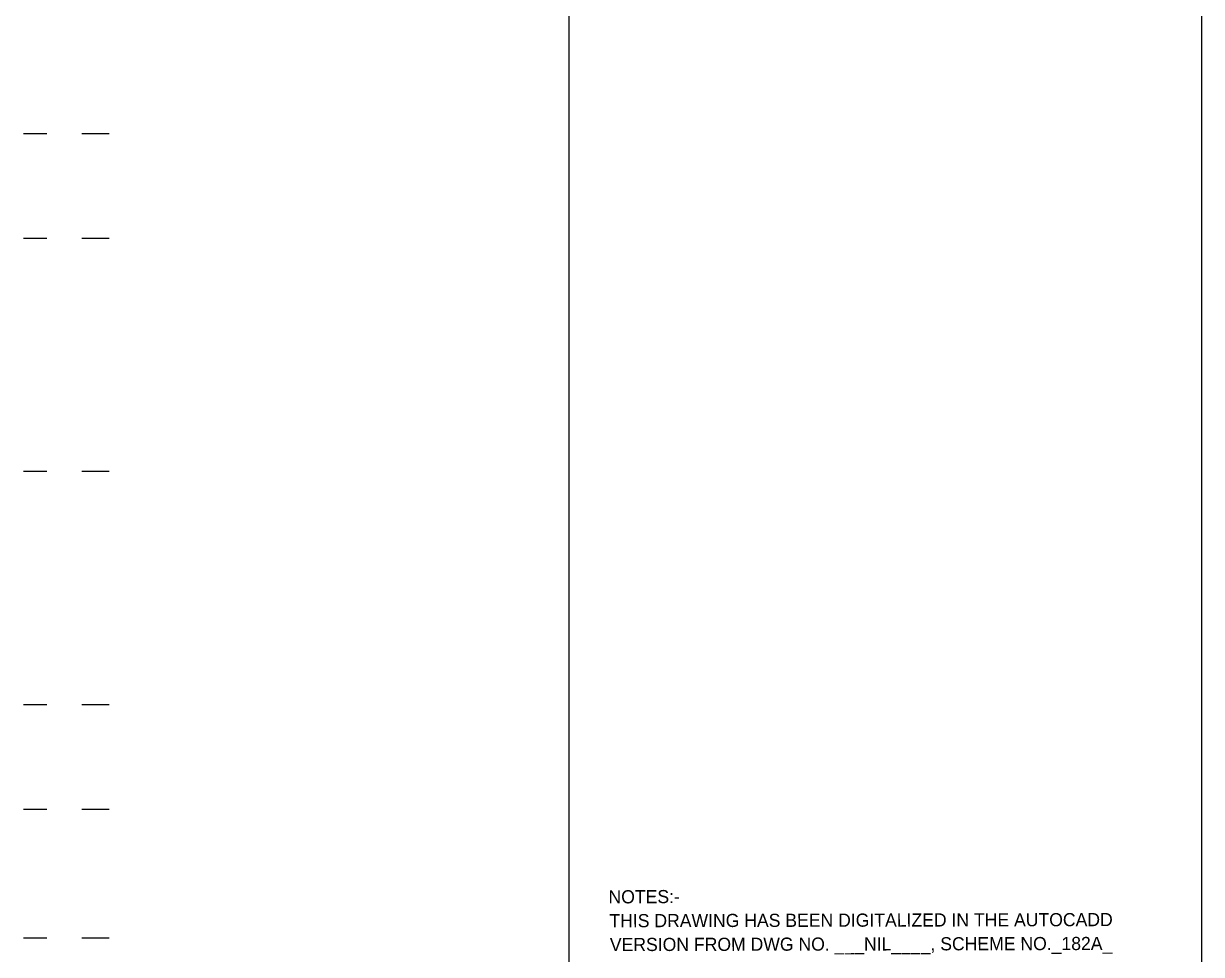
# Model space of a CAD drawing. Header units: millimetres. Extents: x 30 to 54214, y -4580 to 38782.
# Drawn here: x 38209 to 54214, y 13206 to 25857 of the extents above; entities that cross this region are included whole.
import ezdxf

# ---------------------------------------------------------------- set-up
doc = ezdxf.new("R2010")
doc.units = ezdxf.units.MM
doc.layers.add('A-ARCH-REF', color=8, linetype='CONTINUOUS')

msp = doc.modelspace()

# ---------------------------------------------------------------- linework, layer by layer
at = {"layer": 'A-ARCH-REF'}
for p, q in [((45617, 38782), (45617, 2452)), ((54214, 38782), (54214, 2452)), ((38209, 24365), (38527, 24365)), ((39003, 24365), (39374, 24365)), ((38209, 22941), (38527, 22941)), ((39003, 22941), (39374, 22941)), ((38209, 19775), (38527, 19775)), ((39003, 19775), (39374, 19775)), ((38209, 16604), (38527, 16604)), ((39003, 16604), (39374, 16604)), ((38209, 15180), (38527, 15180)), ((39003, 15180), (39374, 15180)), ((38209, 13432), (38527, 13432)), ((39003, 13432), (39374, 13432))]:
    msp.add_line(p, q, dxfattribs=at)

# ---------------------------------------------------------------- texts
for s, height, rotation, p in [('NOTES:-', 178.7, 0.3077, (46158, 13899)), ('THIS DRAWING HAS BEEN DIGITALIZED IN THE AUTOCADD', 178.74, 0.1318, (46170, 13575)), ('VERSION FROM DWG NO. ___NIL____, SCHEME NO._182A_', 178.74, 0.1318, (46176, 13251))]:
    msp.add_text(s, height=height, rotation=rotation, dxfattribs=at).set_placement(p)

doc.saveas('drawing.dxf')
